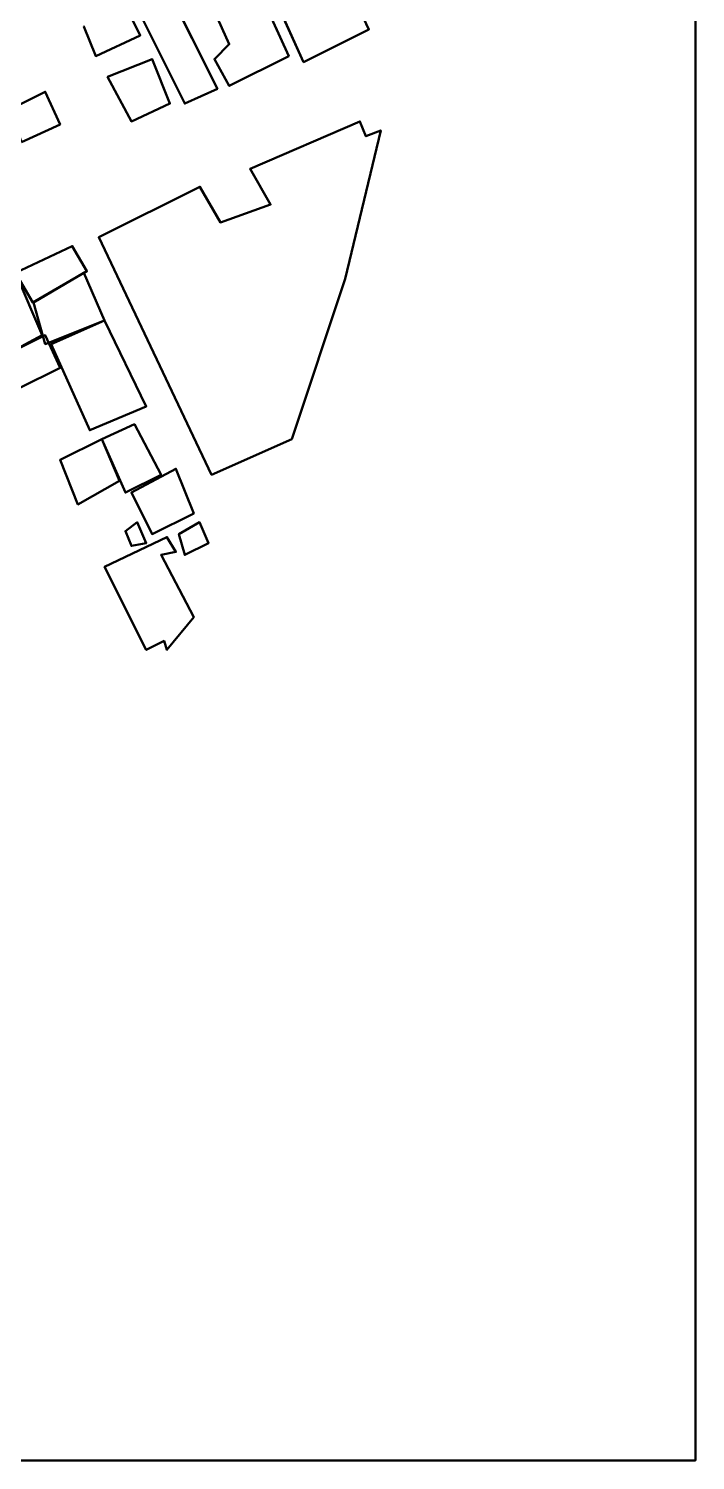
# Model space of a CAD drawing. Header units: metres. Extents: x -246 to 254, y -250 to 250.
# Drawn here: x 141.7 to 254, y -250 to -8.9 of the extents above; entities that cross this region are included whole.
import ezdxf

# ---------------------------------------------------------------- set-up
doc = ezdxf.new("R2010")
doc.units = ezdxf.units.M
doc.header["$LTSCALE"] = 5.08
doc.layers.add('一般', color=7, linetype='Continuous', lineweight=5)

# ---------------------------------------------------------------- blocks, each defined once
blk = doc.blocks.new('屋根 (3D)')
at = {"layer": '一般', "color": 31, "linetype": 'Continuous', "lineweight": 50}
for points in [[(127.5, 128), (127.5, 128, 0.5), (122.5, 126, 0.5), (122.5, 126)], [(131, 120.5), (131, 120.5, 0.5), (127.5, 128, 0.5), (127.5, 128)], [(122.5, 126), (122.5, 126, 0.5), (126.5, 118, 0.5), (126.5, 118)], [(126.5, 118), (126.5, 118, 0.5), (131, 120.5, 0.5), (131, 120.5)], [(150.5, 112.5), (150.5, 112.5, 0.5), (146, 110, 0.5), (146, 110)], [(155, 103), (155, 103, 0.5), (150.5, 112.5, 0.5), (150.5, 112.5)], [(146, 110), (146, 110, 0.5), (150.5, 100, 0.5), (150.5, 100)], [(132.5, 104), (132.5, 104, 0.5), (128, 102.5, 0.5), (128, 102.5)], [(136.5, 95), (136.5, 95, 0.5), (132.5, 104, 0.5), (132.5, 104)], [(128, 102.5), (128, 102.5, 0.5), (132, 93, 0.5), (132, 93)], [(150.5, 100), (150.5, 100, 0.5), (155, 103, 0.5), (155, 103)], [(132, 93), (132, 93, 0.5), (136.5, 95, 0.5), (136.5, 95)], [(-131.5, 47.5), (-131.5, 47.5, 0.5), (-131.5, 45.5, 0.5), (-131.5, 45.5)], [(-123, 47.5), (-123, 47.5, 0.5), (-131.5, 47.5, 0.5), (-131.5, 47.5)], [(-120, 32.5), (-120, 32.5, 0.5), (-123, 47.5, 0.5), (-123, 47.5)], [(-131.5, 45.5), (-131.5, 45.5, 0.5), (-134, 45.5, 0.5), (-134, 45.5)], [(-134, 45.5), (-134, 45.5, 0.5), (-133.5, 39.5, 0.5), (-133.5, 39.5)], [(-133.5, 39.5), (-133.5, 39.5, 0.5), (-129.5, 39.5, 0.5), (-129.5, 39.5)], [(-129.5, 39.5), (-129.5, 39.5, 0.5), (-127.5, 32.5, 0.5), (-127.5, 32.5)], [(-127.5, 32.5), (-127.5, 32.5, 0.5), (-120, 32.5, 0.5), (-120, 32.5)], [(-20, 32.5), (-20, 32.5, 0.5), (-23.5, 30.5, 0.5), (-23.5, 30.5)], [(-11, 13), (-11, 13, 0.5), (-20, 32.5, 0.5), (-20, 32.5)], [(-25.5, 30), (-25.5, 30, 0.5), (-29.5, 28, 0.5), (-29.5, 28)], [(-10, -4.5), (-10, -4.5, 0.5), (-25.5, 30, 0.5), (-25.5, 30)], [(-23.5, 30.5), (-23.5, 30.5, 0.5), (-15, 11.5, 0.5), (-15, 11.5)], [(-29.5, 28), (-29.5, 28, 0.5), (-13.5, -6, 0.5), (-13.5, -6)], [(-15, 11.5), (-15, 11.5, 0.5), (-11, 13, 0.5), (-11, 13)], [(-13.5, -6), (-13.5, -6, 0.5), (-10, -4.5, 0.5), (-10, -4.5)], [(-105, -49.5), (-105, -49.5, 0.5), (-113, -53.5, 0.5), (-113, -53.5)], [(-104, -52.5), (-104, -52.5, 0.5), (-105, -49.5, 0.5), (-105, -49.5)], [(-112, -56), (-112, -56, 0.5), (-104, -52.5, 0.5), (-104, -52.5)], [(-113, -53.5), (-113, -53.5, 0.5), (-112, -56, 0.5), (-112, -56)], [(-62, -96), (-62, -96, 0.5), (-68, -99, 0.5), (-68, -99)], [(-56.5, -110), (-56.5, -110, 0.5), (-62, -96, 0.5), (-62, -96)], [(-68, -99), (-68, -99, 0.5), (-63, -112.5, 0.5), (-63, -112.5)], [(-63, -112.5), (-63, -112.5, 0.5), (-56.5, -110, 0.5), (-56.5, -110)]]:
    blk.add_3dface(points, dxfattribs=at)
for points, invisible_edges in [([(122.5, 126, 0.5), (126.5, 118, 0.5), (131, 120.5, 0.5), (127.5, 128, 0.5)], 8), ([(122.5, 126), (126.5, 118), (131, 120.5), (127.5, 128)], 8), ([(146, 110, 0.5), (150.5, 100, 0.5), (155, 103, 0.5), (150.5, 112.5, 0.5)], 8), ([(146, 110), (150.5, 100), (155, 103), (150.5, 112.5)], 8), ([(128, 102.5, 0.5), (132, 93, 0.5), (136.5, 95, 0.5), (132.5, 104, 0.5)], 8), ([(128, 102.5), (132, 93), (136.5, 95), (132.5, 104)], 8), ([(-129.5, 39.5, 0.5), (-131.5, 45.5, 0.5), (-131.5, 47.5, 0.5), (-129.5, 39.5, 0.5)], 13), ([(-129.5, 39.5, 0.5), (-131.5, 47.5, 0.5), (-123, 47.5, 0.5), (-129.5, 39.5, 0.5)], 13), ([(-129.5, 39.5), (-131.5, 45.5), (-131.5, 47.5), (-129.5, 39.5)], 13), ([(-129.5, 39.5), (-131.5, 47.5), (-123, 47.5), (-129.5, 39.5)], 13), ([(-129.5, 39.5, 0.5), (-123, 47.5, 0.5), (-120, 32.5, 0.5), (-129.5, 39.5, 0.5)], 13), ([(-129.5, 39.5), (-123, 47.5), (-120, 32.5), (-129.5, 39.5)], 13), ([(-133.5, 39.5, 0.5), (-134, 45.5, 0.5), (-131.5, 45.5, 0.5), (-133.5, 39.5, 0.5)], 12), ([(-133.5, 39.5), (-134, 45.5), (-131.5, 45.5), (-133.5, 39.5)], 12), ([(-129.5, 39.5, 0.5), (-133.5, 39.5, 0.5), (-131.5, 45.5, 0.5), (-129.5, 39.5, 0.5)], 14), ([(-129.5, 39.5), (-133.5, 39.5), (-131.5, 45.5), (-129.5, 39.5)], 14), ([(-120, 32.5, 0.5), (-127.5, 32.5, 0.5), (-129.5, 39.5, 0.5), (-120, 32.5, 0.5)], 12), ([(-120, 32.5), (-127.5, 32.5), (-129.5, 39.5), (-120, 32.5)], 12), ([(-23.5, 30.5, 0.5), (-15, 11.5, 0.5), (-11, 13, 0.5), (-20, 32.5, 0.5)], 8), ([(-23.5, 30.5), (-15, 11.5), (-11, 13), (-20, 32.5)], 8), ([(-29.5, 28, 0.5), (-13.5, -6, 0.5), (-10, -4.5, 0.5), (-25.5, 30, 0.5)], 8), ([(-29.5, 28), (-13.5, -6), (-10, -4.5), (-25.5, 30)], 8), ([(-113, -53.5, 0.5), (-112, -56, 0.5), (-104, -52.5, 0.5), (-105, -49.5, 0.5)], 8), ([(-113, -53.5), (-112, -56), (-104, -52.5), (-105, -49.5)], 8), ([(-68, -99, 0.5), (-63, -112.5, 0.5), (-56.5, -110, 0.5), (-62, -96, 0.5)], 8), ([(-68, -99), (-63, -112.5), (-56.5, -110), (-62, -96)], 8)]:
    blk.add_3dface(points, dxfattribs=dict(at, invisible_edges=invisible_edges))
blk = doc.blocks.new('市街地地図 (3D)')
at = {"layer": '一般', "color": 31, "linetype": 'Continuous', "lineweight": 50}
for points, invisible_edges in [([(154.5, 36.5, 6), (161.5, 21, 6), (172.5, 26.5, 6), (165.5, 41.5, 6)], 8), ([(154.5, 36.5), (161.5, 21), (172.5, 26.5), (165.5, 41.5)], 8), ([(138.5, 33.5, 11), (147, 16.5, 11), (141.5, 14, 11), (133, 31, 11)], 8), ([(138.5, 33.5), (147, 16.5), (141.5, 14), (133, 31)], 8), ([(154, 33, 11), (149, 24, 11), (146.5, 29.5, 11), (154, 33, 11)], 9), ([(154, 33), (149, 24), (146.5, 29.5), (154, 33)], 9), ([(154, 33, 11), (159, 22, 11), (149, 24, 11), (154, 33, 11)], 14), ([(154, 33), (159, 22), (149, 24), (154, 33)], 14), ([(124.5, 27, 9), (126.5, 22, 9), (134, 25.5, 9), (131.5, 30.5, 9)], 8), ([(124.5, 27), (126.5, 22), (134, 25.5), (131.5, 30.5)], 8), ([(149, 17, 11), (146.5, 21.5, 11), (149, 24, 11), (149, 17, 11)], 12), ([(149, 17), (146.5, 21.5), (149, 24), (149, 17)], 12), ([(159, 22, 11), (149, 17, 11), (149, 24, 11), (159, 22, 11)], 14), ([(159, 22), (149, 17), (149, 24), (159, 22)], 14), ([(128.5, 18.5, 9), (132.5, 11, 9), (139, 14, 9), (136, 21.5, 9)], 8), ([(128.5, 18.5), (132.5, 11), (139, 14), (136, 21.5)], 8), ([(112, 13, 2.4), (114, 7.5, 2.4), (120.5, 10.5, 2.4), (118, 16, 2.4)], 8), ([(112, 13), (114, 7.5), (120.5, 10.5), (118, 16)], 8), ([(172, 8.5, 4.5), (171, 11, 4.5), (152.5, 3, 4.5), (172, 8.5, 4.5)], 12), ([(172, 8.5), (171, 11), (152.5, 3), (172, 8.5)], 12), ([(172, 8.5, 4.5), (152.5, 3, 4.5), (155.96, -3, 4.5), (172, 8.5, 4.5)], 13), ([(172, 8.5), (152.5, 3), (155.96, -3), (172, 8.5)], 13), ([(174.5, 9.5, 4.5), (172, 8.5, 4.5), (155.96, -3, 4.5), (174.5, 9.5, 4.5)], 14), ([(168.5, -15.5, 4.5), (174.5, 9.5, 4.5), (155.96, -3, 4.5), (168.5, -15.5, 4.5)], 14), ([(174.5, 9.5), (172, 8.5), (155.96, -3), (174.5, 9.5)], 14), ([(168.5, -15.5), (174.5, 9.5), (155.96, -3), (168.5, -15.5)], 14), ([(147.5, -6, 4.5), (144.04, 0, 4.5), (127, -8.5, 4.5), (147.5, -6, 4.5)], 12), ([(147.5, -6), (144.04, 0), (127, -8.5), (147.5, -6)], 12), ([(168.5, -15.5, 4.5), (155.96, -3, 4.5), (147.5, -6, 4.5), (168.5, -15.5, 4.5)], 13), ([(168.5, -15.5), (155.96, -3), (147.5, -6), (168.5, -15.5)], 13), ([(147.5, -6, 4.5), (127, -8.5, 4.5), (146, -48.5, 4.5), (147.5, -6, 4.5)], 13), ([(147.5, -6), (127, -8.5), (146, -48.5), (147.5, -6)], 13), ([(147.5, -6, 4.5), (146, -48.5, 4.5), (159.5, -42.5, 4.5), (147.5, -6, 4.5)], 13), ([(147.5, -6), (146, -48.5), (159.5, -42.5), (147.5, -6)], 13), ([(159.5, -42.5, 4.5), (168.5, -15.5, 4.5), (147.5, -6, 4.5), (159.5, -42.5, 4.5)], 14), ([(159.5, -42.5), (168.5, -15.5), (147.5, -6), (159.5, -42.5)], 14), ([(113, -14.5, 7.5), (115.89, -19.5, 7.5), (125, -14.24, 7.5), (122.55, -10, 7.5)], 8), ([(113, -14.5), (115.89, -19.5), (125, -14.24), (122.55, -10)], 8), ([(105.5, -17.5, 11), (111, -28.5, 11), (117.5, -25, 11), (113, -14.5, 11)], 8), ([(105.5, -17.5), (111, -28.5), (117.5, -25), (113, -14.5)], 8), ([(116, -19.5, 4.5), (118, -26.5, 4.5), (128, -22.5, 4.5), (124.5, -14.5, 4.5)], 8), ([(116, -19.5), (118, -26.5), (128, -22.5), (124.5, -14.5)], 8), ([(119, -26.5, 4.5), (125.5, -41, 4.5), (135, -37, 4.5), (128, -22.5, 4.5)], 8), ([(119, -26.5), (125.5, -41), (135, -37), (128, -22.5)], 8), ([(111, -28.5, 7.5), (113.5, -34, 7.5), (120.5, -30.5, 7.5), (118, -25, 7.5)], 8), ([(111, -28.5), (113.5, -34), (120.5, -30.5), (118, -25)], 8), ([(127.5, -42.5, 6), (131.5, -51.5, 6), (137.5, -48.5, 6), (133, -40, 6)], 8), ([(127.5, -42.5), (131.5, -51.5), (137.5, -48.5), (133, -40)], 8), ([(120.5, -46, 6), (123.5, -53.5, 6), (130.5, -49.5, 6), (127.5, -42.5, 6)], 8), ([(120.5, -46), (123.5, -53.5), (130.5, -49.5), (127.5, -42.5)], 8), ([(132.5, -51.5, 6), (136, -58.5, 6), (143, -55, 6), (140, -47.5, 6)], 8), ([(132.5, -51.5), (136, -58.5), (143, -55), (140, -47.5)], 8), ([(131.5, -58, 3), (132.5, -60.5, 3), (135, -60, 3), (133.5, -56.5, 3)], 8), ([(131.5, -58), (132.5, -60.5), (135, -60), (133.5, -56.5)], 8), ([(140.5, -58.5, 4.5), (141.5, -62, 4.5), (145.5, -60, 4.5), (144, -56.5, 4.5)], 8), ([(140.5, -58.5), (141.5, -62), (145.5, -60), (144, -56.5)], 8), ([(128, -64, 4.5), (138.5, -59, 4.5), (137.5, -62, 4.5), (128, -64, 4.5)], 14), ([(128, -64), (138.5, -59), (137.5, -62), (128, -64)], 14), ([(138.5, -59, 4.5), (140, -61.5, 4.5), (137.5, -62, 4.5), (138.5, -59, 4.5)], 12), ([(138.5, -59), (140, -61.5), (137.5, -62), (138.5, -59)], 12), ([(137.5, -62, 4.5), (135, -78, 4.5), (128, -64, 4.5), (137.5, -62, 4.5)], 13), ([(137.5, -62), (135, -78), (128, -64), (137.5, -62)], 13), ([(137.5, -62, 4.5), (143, -72.5, 4.5), (135, -78, 4.5), (137.5, -62, 4.5)], 14), ([(137.5, -62), (143, -72.5), (135, -78), (137.5, -62)], 14), ([(143, -72.5, 4.5), (138, -76.5, 4.5), (135, -78, 4.5), (143, -72.5, 4.5)], 13), ([(143, -72.5), (138, -76.5), (135, -78), (143, -72.5)], 13), ([(143, -72.5, 4.5), (138.5, -78, 4.5), (138, -76.5, 4.5), (143, -72.5, 4.5)], 12), ([(143, -72.5), (138.5, -78), (138, -76.5), (143, -72.5)], 12)]:
    blk.add_3dface(points, dxfattribs=dict(at, invisible_edges=invisible_edges))
for points in [[(172.5, 26.5), (172.5, 26.5, 6), (165.5, 41.5, 6), (165.5, 41.5)], [(154.5, 36.5), (154.5, 36.5, 6), (161.5, 21, 6), (161.5, 21)], [(138.5, 33.5), (138.5, 33.5, 11), (147, 16.5, 11), (147, 16.5)], [(154, 33), (154, 33, 11), (159, 22, 11), (159, 22)], [(134, 25.5), (134, 25.5, 9), (131.5, 30.5, 9), (131.5, 30.5)], [(141.5, 14), (141.5, 14, 11), (133, 31, 11), (133, 31)], [(149, 24), (149, 24, 11), (146.5, 29.5, 11), (146.5, 29.5)], [(124.5, 27), (124.5, 27, 9), (126.5, 22, 9), (126.5, 22)], [(126.5, 22), (126.5, 22, 9), (134, 25.5, 9), (134, 25.5)], [(161.5, 21), (161.5, 21, 6), (172.5, 26.5, 6), (172.5, 26.5)], [(146.5, 21.5), (146.5, 21.5, 11), (149, 24, 11), (149, 24)], [(159, 22), (159, 22, 11), (149, 17, 11), (149, 17)], [(136, 21.5), (136, 21.5, 9), (128.5, 18.5, 9), (128.5, 18.5)], [(139, 14), (139, 14, 9), (136, 21.5, 9), (136, 21.5)], [(149, 17), (149, 17, 11), (146.5, 21.5, 11), (146.5, 21.5)], [(128.5, 18.5), (128.5, 18.5, 9), (132.5, 11, 9), (132.5, 11)], [(118, 16), (118, 16, 2.4), (112, 13, 2.4), (112, 13)], [(120.5, 10.5), (120.5, 10.5, 2.4), (118, 16, 2.4), (118, 16)], [(147, 16.5), (147, 16.5, 11), (141.5, 14, 11), (141.5, 14)], [(132.5, 11), (132.5, 11, 9), (139, 14, 9), (139, 14)], [(114, 7.5), (114, 7.5, 2.4), (120.5, 10.5, 2.4), (120.5, 10.5)], [(171, 11), (171, 11, 4.5), (152.5, 3, 4.5), (152.5, 3)], [(172, 8.5), (172, 8.5, 4.5), (171, 11, 4.5), (171, 11)], [(168.5, -15.5), (168.5, -15.5, 4.5), (174.5, 9.5, 4.5), (174.5, 9.5)], [(174.5, 9.5), (174.5, 9.5, 4.5), (172, 8.5, 4.5), (172, 8.5)], [(152.5, 3), (152.5, 3, 4.5), (155.96, -3, 4.5), (155.96, -3)], [(144.04, 0), (144.04, 0, 4.5), (127, -8.5, 4.5), (127, -8.5)], [(147.5, -6), (147.5, -6, 4.5), (144.04, 0, 4.5), (144.04, 0)], [(155.96, -3), (155.96, -3, 4.5), (147.5, -6, 4.5), (147.5, -6)], [(127, -8.5), (127, -8.5, 4.5), (146, -48.5, 4.5), (146, -48.5)], [(122.55, -10), (122.55, -10, 7.5), (113, -14.5, 7.5), (113, -14.5)], [(125, -14.24), (125, -14.24, 7.5), (122.55, -10, 7.5), (122.55, -10)], [(115.89, -19.5), (115.89, -19.5, 7.5), (125, -14.24, 7.5), (125, -14.24)], [(113, -14.5), (113, -14.5, 7.5), (115.89, -19.5, 7.5), (115.89, -19.5)], [(117.5, -25), (117.5, -25, 11), (113, -14.5, 11), (113, -14.5)], [(124.5, -14.5), (124.5, -14.5, 4.5), (116, -19.5, 4.5), (116, -19.5)], [(128, -22.5), (128, -22.5, 4.5), (124.5, -14.5, 4.5), (124.5, -14.5)], [(159.5, -42.5), (159.5, -42.5, 4.5), (168.5, -15.5, 4.5), (168.5, -15.5)], [(116, -19.5), (116, -19.5, 4.5), (118, -26.5, 4.5), (118, -26.5)], [(118, -26.5), (118, -26.5, 4.5), (128, -22.5, 4.5), (128, -22.5)], [(128, -22.5), (128, -22.5, 4.5), (119, -26.5, 4.5), (119, -26.5)], [(135, -37), (135, -37, 4.5), (128, -22.5, 4.5), (128, -22.5)], [(111, -28.5), (111, -28.5, 11), (117.5, -25, 11), (117.5, -25)], [(118, -25), (118, -25, 7.5), (111, -28.5, 7.5), (111, -28.5)], [(120.5, -30.5), (120.5, -30.5, 7.5), (118, -25, 7.5), (118, -25)], [(119, -26.5), (119, -26.5, 4.5), (125.5, -41, 4.5), (125.5, -41)], [(113.5, -34), (113.5, -34, 7.5), (120.5, -30.5, 7.5), (120.5, -30.5)], [(125.5, -41), (125.5, -41, 4.5), (135, -37, 4.5), (135, -37)], [(133, -40), (133, -40, 6), (127.5, -42.5, 6), (127.5, -42.5)], [(137.5, -48.5), (137.5, -48.5, 6), (133, -40, 6), (133, -40)], [(127.5, -42.5), (127.5, -42.5, 6), (120.5, -46, 6), (120.5, -46)], [(127.5, -42.5), (127.5, -42.5, 6), (131.5, -51.5, 6), (131.5, -51.5)], [(130.5, -49.5), (130.5, -49.5, 6), (127.5, -42.5, 6), (127.5, -42.5)], [(146, -48.5), (146, -48.5, 4.5), (159.5, -42.5, 4.5), (159.5, -42.5)], [(120.5, -46), (120.5, -46, 6), (123.5, -53.5, 6), (123.5, -53.5)], [(140, -47.5), (140, -47.5, 6), (132.5, -51.5, 6), (132.5, -51.5)], [(143, -55), (143, -55, 6), (140, -47.5, 6), (140, -47.5)], [(123.5, -53.5), (123.5, -53.5, 6), (130.5, -49.5, 6), (130.5, -49.5)], [(131.5, -51.5), (131.5, -51.5, 6), (137.5, -48.5, 6), (137.5, -48.5)], [(132.5, -51.5), (132.5, -51.5, 6), (136, -58.5, 6), (136, -58.5)], [(136, -58.5), (136, -58.5, 6), (143, -55, 6), (143, -55)], [(133.5, -56.5), (133.5, -56.5, 3), (131.5, -58, 3), (131.5, -58)], [(135, -60), (135, -60, 3), (133.5, -56.5, 3), (133.5, -56.5)], [(144, -56.5), (144, -56.5, 4.5), (140.5, -58.5, 4.5), (140.5, -58.5)], [(145.5, -60), (145.5, -60, 4.5), (144, -56.5, 4.5), (144, -56.5)], [(138.5, -59), (138.5, -59, 4.5), (128, -64, 4.5), (128, -64)], [(131.5, -58), (131.5, -58, 3), (132.5, -60.5, 3), (132.5, -60.5)], [(132.5, -60.5), (132.5, -60.5, 3), (135, -60, 3), (135, -60)], [(140, -61.5), (140, -61.5, 4.5), (138.5, -59, 4.5), (138.5, -59)], [(140.5, -58.5), (140.5, -58.5, 4.5), (141.5, -62, 4.5), (141.5, -62)], [(141.5, -62), (141.5, -62, 4.5), (145.5, -60, 4.5), (145.5, -60)], [(137.5, -62), (137.5, -62, 4.5), (140, -61.5, 4.5), (140, -61.5)], [(143, -72.5), (143, -72.5, 4.5), (137.5, -62, 4.5), (137.5, -62)], [(128, -64), (128, -64, 4.5), (135, -78, 4.5), (135, -78)], [(138.5, -78), (138.5, -78, 4.5), (143, -72.5, 4.5), (143, -72.5)], [(135, -78), (135, -78, 4.5), (138, -76.5, 4.5), (138, -76.5)], [(138, -76.5), (138, -76.5, 4.5), (138.5, -78, 4.5), (138.5, -78)]]:
    blk.add_3dface(points, dxfattribs=at)
at = {"layer": '一般', "color": 1}
blk.add_blockref('屋根 (3D)', (0, 0, 3), dxfattribs=at)
blk = doc.blocks.new('アーケイド (3D)')
at = {"layer": '一般', "color": 1}
for name, p in [('市街地地図 (3D)', (0, 0)), ('屋根 (3D)', (0, 0, 3))]:
    blk.add_blockref(name, p, dxfattribs=at)
blk = doc.blocks.new('敷地 (3D)')
at = {"layer": '一般', "color": 19, "linetype": 'Continuous', "lineweight": 50}
for points in [[(-272.5, 285.5, 0.1), (227.5, 285.5, 0.1), (227.5, -214.5, 0.1), (-272.5, -214.5, 0.1)], [(-272.5, 285.5), (227.5, 285.5), (227.5, -214.5), (-272.5, -214.5)], [(227.5, 285.5), (227.5, 285.5, 0.1), (227.5, -214.5, 0.1), (227.5, -214.5)], [(227.5, -214.5), (227.5, -214.5, 0.1), (-272.5, -214.5, 0.1), (-272.5, -214.5)]]:
    blk.add_3dface(points, dxfattribs=at)
blk = doc.blocks.new('高層建築・集合住宅 (3D)')
at = {"layer": '一般', "color": 7}
for name, p in [('敷地 (3D)', (0, 0)), ('アーケイド (3D)', (0, 0, 2.4)), ('市街地地図 (3D)', (0, 0)), ('屋根 (3D)', (0, 0, 3))]:
    blk.add_blockref(name, p, dxfattribs=at)
at = {"layer": '一般', "color": 1}
for name, p in [('アーケイド (3D)', (0, 0, 2.4)), ('市街地地図 (3D)', (0, 0)), ('アーケイド (3D)', (0, 0, 2.4)), ('市街地地図 (3D)', (0, 0)), ('屋根 (3D)', (0, 0, 3)), ('屋根 (3D)', (0, 0, 3))]:
    blk.add_blockref(name, p, dxfattribs=at)
at = {"layer": '一般', "color": 31}
for name, p in [('アーケイド (3D)', (0, 0, 2.4)), ('市街地地図 (3D)', (0, 0)), ('屋根 (3D)', (0, 0, 3))]:
    blk.add_blockref(name, p, dxfattribs=at)

msp = doc.modelspace()

# ---------------------------------------------------------------- block references
at = {"layer": '一般', "color": 7}
for name, p in [('高層建築・集合住宅 (3D)', (26.5, -35.5)), ('アーケイド (3D)', (26.5, -35.5, 2.4)), ('市街地地図 (3D)', (26.5, -35.5)), ('屋根 (3D)', (26.5, -35.5, 3))]:
    msp.add_blockref(name, p, dxfattribs=at)

doc.saveas('drawing.dxf')
